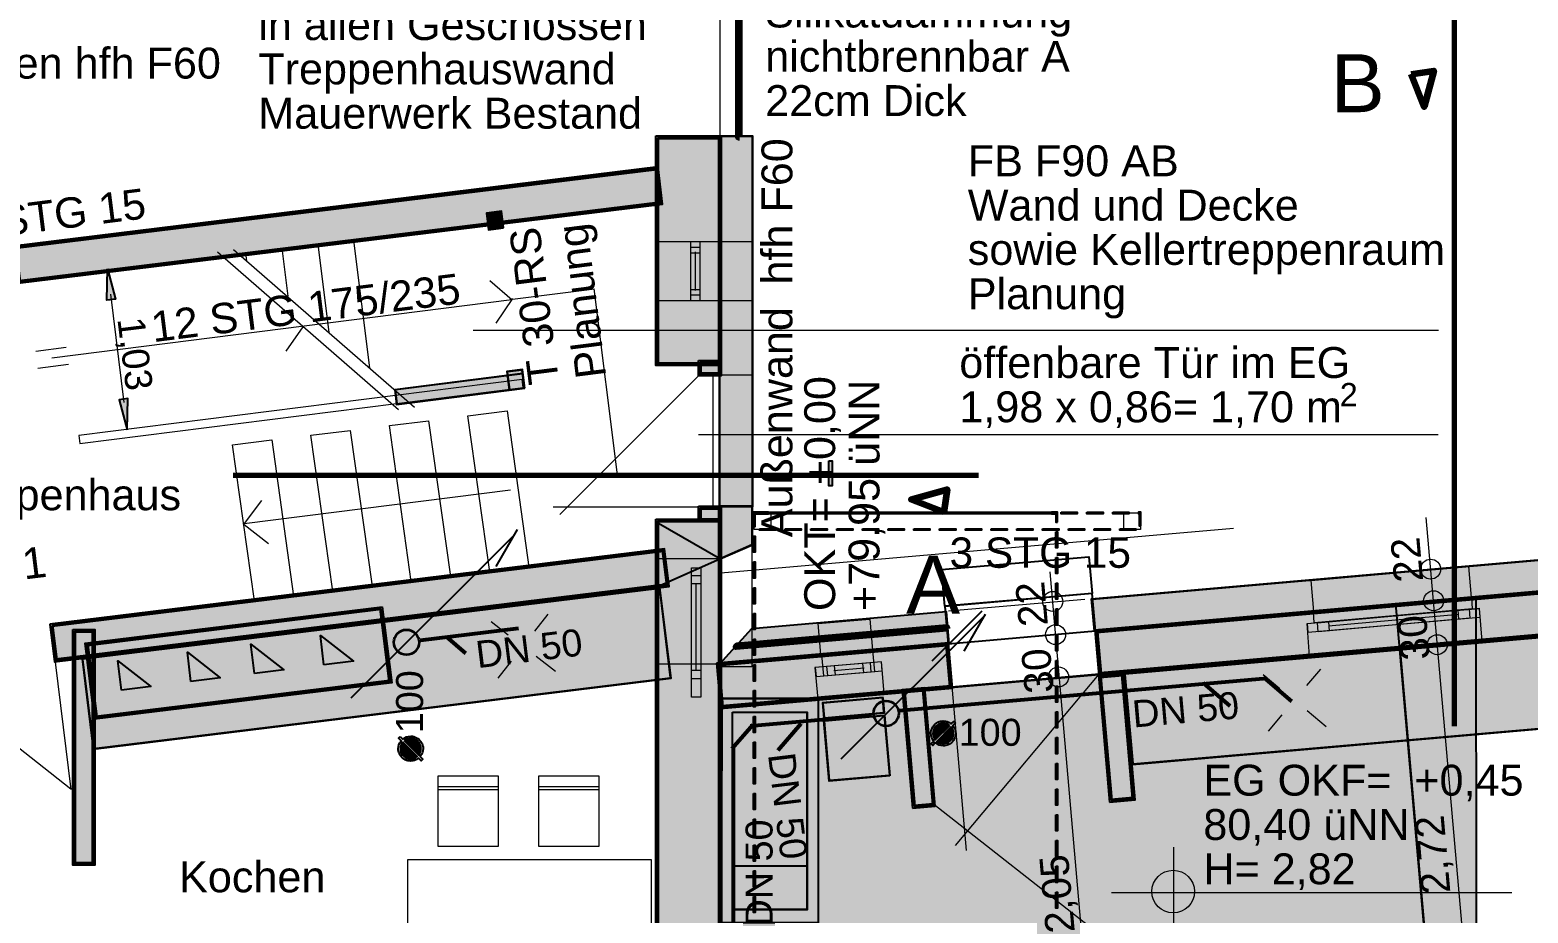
# Model space of a CAD drawing. Header units: millimetres. Extents: x 1001 to 41669, y -154 to 29734.
# Drawn here: x 11578 to 21433, y 13355 to 19166 of the extents above; entities that cross this region are included whole.
import ezdxf

# ---------------------------------------------------------------- set-up
doc = ezdxf.new("R2010")
doc.units = ezdxf.units.MM
doc.header["$LTSCALE"] = 50
for name, pattern in [('PDF_35-3_26-5_0-0_0-0', [61.8, 35.3, -26.5, 0, 0]), ('PDF_35-3_35-3_0-0_0-0', [70.6, 35.3, -35.3, 0, 0]), ('PDF_564-4_176-4_70-6_176-4', [987.8, 564.4, -176.4, 70.6, -176.4]), ('PDF_67-7_67-7_0-0_0-0', [135.4, 67.7, -67.7, 0, 0]), ('PDF_91-7_91-7_0-0_0-0', [183.4, 91.7, -91.7, 0, 0])]:
    doc.linetypes.add(name, pattern=pattern)
for name, color, linetype in [('00_Wand_Bestand', 7, 'Continuous'), ('01_Daemmung_neu', 9, 'Continuous'), ('03_Sanitaer', 5, 'Continuous'), ('05_Linien_stark', 7, 'Continuous'), ('06_Linien_fein', 3, 'Continuous'), ('07_Bemassung', 6, 'Continuous'), ('08_Schnittlinie', 1, 'Continuous'), ('10_Text', 7, 'Continuous'), ('11_Sonstiges', 30, 'Continuous')]:
    doc.layers.add(name, color=color, linetype=linetype)
doc.styles.add('PLAN', font='arial.ttf')

msp = doc.modelspace()

# ---------------------------------------------------------------- hatches: boundary and pattern name
at = {"layer": '00_Wand_Bestand'}
for points in [[(15695.6, 18468.5), (16125.5, 18468.5), (16125.5, 16958.3), (15695.6, 16958.3)], [(11468.9, 17744.6), (11499.1, 17499.1), (15740.1, 18019.8), (15710, 18265.3)], [(14693.8, 17864.4), (14680, 17973.5), (14580.8, 17961), (14594.6, 17851.8)], [(12088.4, 17594.8), (12141.9, 17394.8), (12084.8, 17387.8)], [(15976.1, 16991.5), (16125.3, 16991.5), (16125.3, 16891.2), (15976.1, 16891.2)], [(14833.6, 16809), (14821.5, 16905.4), (13978, 16798.9), (13990.2, 16702.4)], [(14833.6, 16809), (14818.2, 16931.4), (14714.9, 16918.3), (14730.4, 16796)], [(12217.9, 16534), (12221.6, 16740.3), (12164.5, 16733.3)], [(16834.3, 16330.6), (16854.9, 16330.6), (16854.9, 16165.8), (16834.3, 16165.8)], [(15976.6, 16031.9), (16125.8, 16031.9), (16125.8, 15931.7), (15976.6, 15931.7)], [(16371.5, 15993.6), (16337.8, 15993.6), (16337.8, 15898.3), (16348.4, 15898.3), (16348.4, 15983), (16371.5, 15983)], [(16435.7, 15993.6), (16337.8, 15993.6), (16337.8, 15898.4), (16348.4, 15898.4), (16348.4, 15983), (16435.7, 15983)], [(16435, 15993.6), (16540.9, 15993.6), (16540.9, 15983), (16435, 15983)], [(16499.2, 15993.6), (16605, 15993.6), (16605, 15983), (16499.2, 15983)], [(16604.4, 15993.6), (16710.2, 15993.6), (16710.2, 15983), (16604.4, 15983)], [(16668.5, 15993.6), (16774.3, 15993.6), (16774.3, 15983), (16668.5, 15983)], [(16773.7, 15993.6), (16879.5, 15993.6), (16879.5, 15983), (16773.7, 15983)], [(16837.8, 15993.6), (16943.7, 15993.6), (16943.7, 15983), (16837.8, 15983)], [(16943, 15993.6), (17048.9, 15993.6), (17048.9, 15983), (16943, 15983)], [(17007.2, 15993.6), (17113, 15993.6), (17113, 15983), (17007.2, 15983)], [(17112.4, 15993.6), (17218.2, 15993.6), (17218.2, 15983), (17112.4, 15983)], [(17176.5, 15993.6), (17282.3, 15993.6), (17282.3, 15983), (17176.5, 15983)], [(17281.7, 15993.6), (17387.5, 15993.6), (17387.5, 15983), (17281.7, 15983)], [(17345.8, 15993.6), (17451.7, 15993.6), (17451.7, 15983), (17345.8, 15983)], [(17451, 15993.6), (17556.9, 15993.6), (17556.9, 15983), (17451, 15983)], [(17515.2, 15993.6), (17621, 15993.6), (17621, 15983), (17515.2, 15983)], [(17620.4, 15993.6), (17726.2, 15993.6), (17726.2, 15983), (17620.4, 15983)], [(17684.5, 15993.6), (17790.3, 15993.6), (17790.3, 15983), (17684.5, 15983)], [(17789.7, 15993.6), (17895.5, 15993.6), (17895.5, 15983), (17789.7, 15983)], [(17853.8, 15993.6), (17959.7, 15993.6), (17959.7, 15983), (17853.8, 15983)], [(17959, 15993.6), (18064.9, 15993.6), (18064.9, 15983), (17959, 15983)], [(18023.2, 15993.6), (18129, 15993.6), (18129, 15983), (18023.2, 15983)], [(18128.4, 15993.6), (18234.2, 15993.6), (18234.2, 15983), (18128.4, 15983)], [(18192.5, 15993.6), (18298.3, 15993.6), (18298.3, 15983), (18192.5, 15983)], [(18337.8, 15927.8), (18337.8, 15993.6), (18297.7, 15993.6), (18297.7, 15983), (18327.2, 15983), (18327.2, 15927.8)], [(18361.8, 15993.6), (18467.7, 15993.6), (18467.7, 15983), (18361.8, 15983)], [(18531.2, 15993.6), (18637, 15993.6), (18637, 15983), (18531.2, 15983)], [(18700.5, 15993.6), (18806.3, 15993.6), (18806.3, 15983), (18700.5, 15983)], [(18886.4, 15904.4), (18886.4, 15993.6), (18869.8, 15993.6), (18869.8, 15983), (18875.8, 15983), (18875.8, 15904.4)], [(15695.3, 15947.6), (16125.2, 15947.6), (16125.2, 10839), (15695.3, 10839)], [(16121.3, 15686.6), (15697.7, 15498.1), (15697.7, 15930)], [(16376.9, 15884.5), (16482.7, 15884.5), (16482.7, 15873.9), (16376.9, 15873.9)], [(16546.2, 15884.5), (16652, 15884.5), (16652, 15873.9), (16546.2, 15873.9)], [(16715.5, 15884.5), (16821.4, 15884.5), (16821.4, 15873.9), (16715.5, 15873.9)], [(16884.9, 15884.5), (16990.7, 15884.5), (16990.7, 15873.9), (16884.9, 15873.9)], [(17054.2, 15884.5), (17160, 15884.5), (17160, 15873.9), (17054.2, 15873.9)], [(17223.5, 15884.5), (17329.4, 15884.5), (17329.4, 15873.9), (17223.5, 15873.9)], [(17392.9, 15884.5), (17498.7, 15884.5), (17498.7, 15873.9), (17392.9, 15873.9)], [(17562.2, 15884.5), (17668, 15884.5), (17668, 15873.9), (17562.2, 15873.9)], [(17731.5, 15884.5), (17837.4, 15884.5), (17837.4, 15873.9), (17731.5, 15873.9)], [(17900.9, 15884.5), (18006.7, 15884.5), (18006.7, 15873.9), (17900.9, 15873.9)], [(18070.2, 15884.5), (18176, 15884.5), (18176, 15873.9), (18070.2, 15873.9)], [(18239.5, 15884.5), (18345.4, 15884.5), (18345.4, 15873.9), (18239.5, 15873.9)], [(18408.9, 15884.5), (18514.7, 15884.5), (18514.7, 15873.9), (18408.9, 15873.9)], [(18578.2, 15884.5), (18684, 15884.5), (18684, 15873.9), (18578.2, 15873.9)], [(18582.9, 15217.2), (18609, 14918.4), (26115, 15575.1), (26088.8, 15873.9)], [(18747.5, 15884.5), (18853.4, 15884.5), (18853.4, 15873.9), (18747.5, 15873.9)], [(16337.8, 15834.8), (16348.4, 15834.8), (16348.4, 15729), (16337.8, 15729)], [(18327.2, 15864.3), (18337.8, 15864.3), (18337.8, 15758.5), (18327.2, 15758.5)], [(11710, 15256.4), (11740.5, 15008.3), (15783.9, 15504.8), (15753.4, 15752.9)], [(18327.2, 15695), (18337.8, 15695), (18337.8, 15589.2), (18327.2, 15589.2)], [(16337.8, 15665.5), (16348.4, 15665.5), (16348.4, 15559.7), (16337.8, 15559.7)], [(16337.8, 15496.2), (16348.4, 15496.2), (16348.4, 15390.3), (16337.8, 15390.3)], [(18327.2, 15525.7), (18337.8, 15525.7), (18337.8, 15419.8), (18327.2, 15419.8)], [(13896.2, 15371.1), (13957.7, 14870.7), (12003.6, 14630.8), (11942.2, 15131.2)], [(16337.8, 15326.8), (16348.4, 15326.8), (16348.4, 15221), (16337.8, 15221)], [(18327.2, 15356.3), (18337.8, 15356.3), (18337.8, 15250.5), (18327.2, 15250.5)], [(11859.4, 15221.1), (12006.1, 15221.1), (12006.1, 13670.1), (11859.4, 13670.1)], [(13512.4, 14989.6), (13488.7, 15182.7), (13705.6, 15013.3)], [(18327.2, 15187), (18337.8, 15187), (18337.8, 15081.2), (18327.2, 15081.2)], [(13055.8, 14932.4), (13032.1, 15125.5), (13248.9, 14956.1)], [(16095.5, 14999.3), (16121.5, 14701.7), (17646.2, 14835), (17620.1, 15132.8)], [(16337.8, 15157.5), (16348.4, 15157.5), (16348.4, 15051.7), (16337.8, 15051.7)], [(12180.7, 14821.4), (12157, 15014.5), (12373.9, 14845.1)], [(12637.4, 14878.6), (12613.7, 15071.8), (12830.5, 14902.3)], [(16337.8, 14988.1), (16348.4, 14988.1), (16348.4, 14882.3), (16337.8, 14882.3)], [(18327.2, 15017.7), (18337.8, 15017.7), (18337.8, 14911.8), (18327.2, 14911.8)], [(18679.4, 14085), (18848.5, 14099.9), (18775.5, 14934.6), (18606.4, 14919.8)], [(16337.8, 14818.8), (16348.4, 14818.8), (16348.4, 14713), (16337.8, 14713)], [(17384.4, 14046.4), (17533.8, 14059.5), (17465.8, 14836.8), (17316.4, 14823.7)], [(18327.2, 14848.3), (18337.8, 14848.3), (18337.8, 14742.5), (18327.2, 14742.5)], [(16337.8, 14649.5), (16348.4, 14649.5), (16348.4, 14543.7), (16337.8, 14543.7)], [(17665.5, 14606.6), (17648.6, 14589.5), (17657.7, 14576.2), (17663.5, 14563.9), (17666.7, 14551.1), (17667.7, 14536.3), (17667.1, 14526.4), (17665.3, 14516.9), (17662.4, 14507.8), (17658.2, 14499), (17652.9, 14490.6), (17646.3, 14482.6), (17640.1, 14476.3), (17633.5, 14470.9), (17626.6, 14466.4), (17619.2, 14462.6), (17611.5, 14459.7), (17603.4, 14457.6), (17595, 14456.4), (17586.1, 14456), (17572.2, 14457), (17560.1, 14460.1), (17547.9, 14465.9), (17533.9, 14475.1), (17516.9, 14458.5), (17506.6, 14468.5), (17523.7, 14485.2), (17514.6, 14499.2), (17508.7, 14511.7), (17505.6, 14524.1), (17504.6, 14538.2), (17505, 14547.5), (17506.5, 14556.3), (17509, 14564.8), (17512.4, 14573), (17516.8, 14580.8), (17522.2, 14588.2), (17528.6, 14595.2), (17535.6, 14601.6), (17543.1, 14607), (17550.8, 14611.4), (17559, 14614.8), (17567.5, 14617.3), (17576.3, 14618.8), (17585.6, 14619.3), (17599.8, 14618.2), (17612.4, 14615), (17624.8, 14609.1), (17638.5, 14600), (17655.2, 14616.8)], [(17628.4, 14589.9), (17616.1, 14597.2), (17605.8, 14601.8), (17596.1, 14604.2), (17585.6, 14605.1), (17577.9, 14604.7), (17570.5, 14603.4), (17563.5, 14601.4), (17556.7, 14598.6), (17550.3, 14594.9), (17544.1, 14590.4), (17538.3, 14585.1), (17532.2, 14578.3), (17527.3, 14571), (17523.4, 14563.3), (17520.7, 14555.2), (17519, 14546.7), (17518.5, 14537.7), (17519.3, 14526.5), (17521.8, 14516.5), (17526.4, 14506.5), (17533.6, 14495)], [(18327.2, 14679), (18337.8, 14679), (18337.8, 14573.2), (18327.2, 14573.2)], [(14013.6, 14516.7), (14030.7, 14499.7), (14044, 14508.9), (14056.3, 14514.7), (14069, 14517.8), (14083.9, 14518.9), (14093.7, 14518.3), (14103.3, 14516.5), (14112.4, 14513.5), (14121.2, 14509.4), (14129.6, 14504.1), (14137.6, 14497.5), (14143.8, 14491.3), (14149.2, 14484.7), (14153.8, 14477.8), (14157.6, 14470.4), (14160.5, 14462.7), (14162.5, 14454.6), (14163.8, 14446.2), (14164.2, 14437.3), (14163.2, 14423.4), (14160.1, 14411.3), (14154.3, 14399.1), (14145, 14385.1), (14161.7, 14368.1), (14151.7, 14357.8), (14135, 14374.9), (14120.9, 14365.8), (14108.5, 14359.9), (14096, 14356.8), (14081.9, 14355.7), (14072.7, 14356.2), (14063.8, 14357.7), (14055.3, 14360.1), (14047.2, 14363.6), (14039.4, 14368), (14032, 14373.4), (14025, 14379.8), (14018.6, 14386.8), (14013.2, 14394.2), (14008.8, 14402), (14005.3, 14410.2), (14002.9, 14418.7), (14001.4, 14427.5), (14000.9, 14436.8), (14002, 14451), (14005.2, 14463.6), (14011.1, 14476), (14020.2, 14489.7), (14003.4, 14506.4)], [(14040.3, 14490), (14135.3, 14394.9), (14140.6, 14403.2), (14144.7, 14411.7), (14147.7, 14420.2), (14149.4, 14428.8), (14150, 14437.5), (14149.5, 14446.4), (14147.8, 14455), (14145.1, 14463.1), (14141.3, 14470.8), (14136.3, 14478), (14130.3, 14484.8), (14124.5, 14490.1), (14118.4, 14494.6), (14112, 14498.2), (14105.3, 14501.1), (14098.3, 14503.1), (14091, 14504.3), (14083.3, 14504.7), (14072, 14503.9), (14061.9, 14501.5), (14051.8, 14497)], [(17638.8, 14579.8), (17543.7, 14484.9), (17552, 14479.6), (17560.5, 14475.5), (17569, 14472.5), (17577.6, 14470.8), (17586.3, 14470.2), (17595.2, 14470.7), (17603.8, 14472.4), (17611.9, 14475.1), (17619.6, 14478.9), (17626.8, 14483.8), (17633.7, 14489.9), (17639.7, 14496.6), (17644.7, 14503.8), (17648.5, 14511.5), (17651.3, 14519.5), (17652.9, 14528), (17653.5, 14536.8), (17652.7, 14548.2), (17650.3, 14558.3), (17645.8, 14568.4)], [(18327.2, 14509.7), (18337.8, 14509.7), (18337.8, 14403.8), (18327.2, 14403.8)], [(14030.3, 14479.6), (14023, 14467.3), (14018.4, 14456.9), (14015.9, 14447.3), (14015.1, 14436.8), (14015.5, 14429.1), (14016.7, 14421.7), (14018.8, 14414.6), (14021.6, 14407.9), (14025.3, 14401.4), (14029.7, 14395.3), (14035, 14389.5), (14041.9, 14383.4), (14049.1, 14378.5), (14056.8, 14374.6), (14065, 14371.9), (14073.5, 14370.2), (14082.5, 14369.7), (14093.7, 14370.5), (14103.6, 14372.9), (14113.7, 14377.6), (14125.2, 14384.8)], [(16337.8, 14480.2), (16348.4, 14480.2), (16348.4, 14374.3), (16337.8, 14374.3)], [(16337.8, 14310.8), (16348.4, 14310.8), (16348.4, 14205), (16337.8, 14205)], [(18327.2, 14340.3), (18337.8, 14340.3), (18337.8, 14234.5), (18327.2, 14234.5)], [(16337.8, 14141.5), (16348.4, 14141.5), (16348.4, 14035.7), (16337.8, 14035.7)], [(18327.2, 14171), (18337.8, 14171), (18337.8, 14065.2), (18327.2, 14065.2)], [(18327.2, 14001.7), (18337.8, 14001.7), (18337.8, 13895.8), (18327.2, 13895.8)], [(16337.8, 13972.2), (16348.4, 13972.2), (16348.4, 13866.3), (16337.8, 13866.3)], [(16337.8, 13802.8), (16348.4, 13802.8), (16348.4, 13697), (16337.8, 13697)], [(18327.2, 13832.3), (18337.8, 13832.3), (18337.8, 13726.5), (18327.2, 13726.5)], [(16337.8, 13633.5), (16348.4, 13633.5), (16348.4, 13527.7), (16337.8, 13527.7)], [(18327.2, 13663), (18337.8, 13663), (18337.8, 13557.2), (18327.2, 13557.2)], [(16337.8, 13464.2), (16348.4, 13464.2), (16348.4, 13358.3), (16337.8, 13358.3)], [(18327.2, 13493.7), (18337.8, 13493.7), (18337.8, 13387.8), (18327.2, 13387.8)]]:
    msp.add_hatch(color=7, dxfattribs=at).paths.add_polyline_path(points)
at = {"layer": '01_Daemmung_neu'}
for points in [[(16113.3, 18469.1), (16331.6, 18469.1), (16331.6, 16029.4), (16113.3, 16029.4)], [(29468.2, 16162.6), (18580.8, 15210.1), (18562.2, 15422.8), (29449.6, 16375.3)], [(16118.1, 16032.2), (16118.1, 15686.8), (16331.6, 15778.8), (16331.6, 16032.2)], [(17623.8, 15125.9), (16114.5, 14993.9), (16326.4, 15226.7), (17605.2, 15338.6)]]:
    msp.add_hatch(color=7, dxfattribs=at).paths.add_polyline_path(points)
at = {"layer": '03_Sanitaer', "transparency": 33554559}
for points in [[(15722.4, 15494.4), (11922.1, 15027.7), (11994.9, 14434.6), (15795.2, 14901.3)], [(22261.5, 15233.8), (18778.1, 14929), (18830.2, 14333.8), (22313.5, 14638.5)], [(16128.5, 14769.1), (16764.2, 14769.1), (16764.2, 13290.6), (16128.5, 13290.6)], [(16199, 14678), (16689.9, 14678), (16689.9, 13663.5), (16199, 13663.5)]]:
    msp.add_hatch(color=7, dxfattribs=at).paths.add_polyline_path(points)
at = {"layer": '03_Sanitaer', "transparency": 33554569}
for points in [[(17189.7, 14773.2), (16791.2, 14738.3), (16800, 14637.7), (17198.5, 14672.6)], [(17234.7, 14259), (16836.2, 14224.1), (16801.3, 14622.6), (17199.8, 14657.5)]]:
    msp.add_hatch(color=7, dxfattribs=at).paths.add_polyline_path(points)
at = {"layer": '03_Sanitaer', "transparency": 33554556}
msp.add_hatch(color=7, dxfattribs=at).paths.add_polyline_path([(16199, 14678), (16689.9, 14678), (16689.9, 13377.5), (16199, 13377.5)])
at = {"layer": '11_Sonstiges', "transparency": 33554534}
for points in [[(20564, 15389.4), (21090, 15435.5), (21096.6, 9301.4)], [(21096.5, 9308.1), (16115.5, 8872.3), (16131.9, 14708.2), (20589.9, 15098.2)]]:
    msp.add_hatch(color=7, dxfattribs=at).paths.add_polyline_path(points)

# ---------------------------------------------------------------- linework, layer by layer
at = {"layer": '00_Wand_Bestand'}
for points in [[(15695.6, 18468.5), (16125.5, 18468.5), (16125.5, 16958.3), (15695.6, 16958.3)], [(11468.9, 17744.6), (11499.1, 17499.1), (15740.1, 18019.8), (15710, 18265.3)], [(14693.8, 17864.4), (14680, 17973.5), (14580.8, 17961), (14594.6, 17851.8)], [(12088.4, 17594.8), (12141.9, 17394.8), (12084.8, 17387.8)], [(15976.1, 16991.5), (16125.3, 16991.5), (16125.3, 16891.2), (15976.1, 16891.2)], [(14833.6, 16809), (14821.5, 16905.4), (13978, 16798.9), (13990.2, 16702.4)], [(14833.6, 16809), (14818.2, 16931.4), (14714.9, 16918.3), (14730.4, 16796)], [(12217.9, 16534), (12221.6, 16740.3), (12164.5, 16733.3)], [(16834.3, 16330.6), (16854.9, 16330.6), (16854.9, 16165.8), (16834.3, 16165.8)], [(15976.6, 16031.9), (16125.8, 16031.9), (16125.8, 15931.7), (15976.6, 15931.7)], [(16371.5, 15993.6), (16337.8, 15993.6), (16337.8, 15898.3), (16348.4, 15898.3), (16348.4, 15983), (16371.5, 15983)], [(16435.7, 15993.6), (16337.8, 15993.6), (16337.8, 15898.4), (16348.4, 15898.4), (16348.4, 15983), (16435.7, 15983)], [(16435, 15993.6), (16540.9, 15993.6), (16540.9, 15983), (16435, 15983)], [(16499.2, 15993.6), (16605, 15993.6), (16605, 15983), (16499.2, 15983)], [(16604.4, 15993.6), (16710.2, 15993.6), (16710.2, 15983), (16604.4, 15983)], [(16668.5, 15993.6), (16774.3, 15993.6), (16774.3, 15983), (16668.5, 15983)], [(16773.7, 15993.6), (16879.5, 15993.6), (16879.5, 15983), (16773.7, 15983)], [(16837.8, 15993.6), (16943.7, 15993.6), (16943.7, 15983), (16837.8, 15983)], [(16943, 15993.6), (17048.9, 15993.6), (17048.9, 15983), (16943, 15983)], [(17007.2, 15993.6), (17113, 15993.6), (17113, 15983), (17007.2, 15983)], [(17112.4, 15993.6), (17218.2, 15993.6), (17218.2, 15983), (17112.4, 15983)], [(17176.5, 15993.6), (17282.3, 15993.6), (17282.3, 15983), (17176.5, 15983)], [(17281.7, 15993.6), (17387.5, 15993.6), (17387.5, 15983), (17281.7, 15983)], [(17345.8, 15993.6), (17451.7, 15993.6), (17451.7, 15983), (17345.8, 15983)], [(17451, 15993.6), (17556.9, 15993.6), (17556.9, 15983), (17451, 15983)], [(17515.2, 15993.6), (17621, 15993.6), (17621, 15983), (17515.2, 15983)], [(17620.4, 15993.6), (17726.2, 15993.6), (17726.2, 15983), (17620.4, 15983)], [(17684.5, 15993.6), (17790.3, 15993.6), (17790.3, 15983), (17684.5, 15983)], [(17789.7, 15993.6), (17895.5, 15993.6), (17895.5, 15983), (17789.7, 15983)], [(17853.8, 15993.6), (17959.7, 15993.6), (17959.7, 15983), (17853.8, 15983)], [(17959, 15993.6), (18064.9, 15993.6), (18064.9, 15983), (17959, 15983)], [(18023.2, 15993.6), (18129, 15993.6), (18129, 15983), (18023.2, 15983)], [(18128.4, 15993.6), (18234.2, 15993.6), (18234.2, 15983), (18128.4, 15983)], [(18192.5, 15993.6), (18298.3, 15993.6), (18298.3, 15983), (18192.5, 15983)], [(18337.8, 15927.8), (18337.8, 15993.6), (18297.7, 15993.6), (18297.7, 15983), (18327.2, 15983), (18327.2, 15927.8)], [(18361.8, 15993.6), (18467.7, 15993.6), (18467.7, 15983), (18361.8, 15983)], [(18531.2, 15993.6), (18637, 15993.6), (18637, 15983), (18531.2, 15983)], [(18700.5, 15993.6), (18806.3, 15993.6), (18806.3, 15983), (18700.5, 15983)], [(18886.4, 15904.4), (18886.4, 15993.6), (18869.8, 15993.6), (18869.8, 15983), (18875.8, 15983), (18875.8, 15904.4)], [(15695.3, 15947.6), (16125.2, 15947.6), (16125.2, 10839), (15695.3, 10839)], [(16121.3, 15686.6), (15697.7, 15498.1), (15697.7, 15930)], [(16376.9, 15884.5), (16482.7, 15884.5), (16482.7, 15873.9), (16376.9, 15873.9)], [(16546.2, 15884.5), (16652, 15884.5), (16652, 15873.9), (16546.2, 15873.9)], [(16715.5, 15884.5), (16821.4, 15884.5), (16821.4, 15873.9), (16715.5, 15873.9)], [(16884.9, 15884.5), (16990.7, 15884.5), (16990.7, 15873.9), (16884.9, 15873.9)], [(17054.2, 15884.5), (17160, 15884.5), (17160, 15873.9), (17054.2, 15873.9)], [(17223.5, 15884.5), (17329.4, 15884.5), (17329.4, 15873.9), (17223.5, 15873.9)], [(17392.9, 15884.5), (17498.7, 15884.5), (17498.7, 15873.9), (17392.9, 15873.9)], [(17562.2, 15884.5), (17668, 15884.5), (17668, 15873.9), (17562.2, 15873.9)], [(17731.5, 15884.5), (17837.4, 15884.5), (17837.4, 15873.9), (17731.5, 15873.9)], [(17900.9, 15884.5), (18006.7, 15884.5), (18006.7, 15873.9), (17900.9, 15873.9)], [(18070.2, 15884.5), (18176, 15884.5), (18176, 15873.9), (18070.2, 15873.9)], [(18239.5, 15884.5), (18345.4, 15884.5), (18345.4, 15873.9), (18239.5, 15873.9)], [(18408.9, 15884.5), (18514.7, 15884.5), (18514.7, 15873.9), (18408.9, 15873.9)], [(18578.2, 15884.5), (18684, 15884.5), (18684, 15873.9), (18578.2, 15873.9)], [(18582.9, 15217.2), (18609, 14918.4), (26115, 15575.1), (26088.8, 15873.9)], [(18747.5, 15884.5), (18853.4, 15884.5), (18853.4, 15873.9), (18747.5, 15873.9)], [(16337.8, 15834.8), (16348.4, 15834.8), (16348.4, 15729), (16337.8, 15729)], [(18327.2, 15864.3), (18337.8, 15864.3), (18337.8, 15758.5), (18327.2, 15758.5)], [(11710, 15256.4), (11740.5, 15008.3), (15783.9, 15504.8), (15753.4, 15752.9)], [(18327.2, 15695), (18337.8, 15695), (18337.8, 15589.2), (18327.2, 15589.2)], [(16337.8, 15665.5), (16348.4, 15665.5), (16348.4, 15559.7), (16337.8, 15559.7)], [(16337.8, 15496.2), (16348.4, 15496.2), (16348.4, 15390.3), (16337.8, 15390.3)], [(18327.2, 15525.7), (18337.8, 15525.7), (18337.8, 15419.8), (18327.2, 15419.8)], [(13896.2, 15371.1), (13957.7, 14870.7), (12003.6, 14630.8), (11942.2, 15131.2)], [(16337.8, 15326.8), (16348.4, 15326.8), (16348.4, 15221), (16337.8, 15221)], [(18327.2, 15356.3), (18337.8, 15356.3), (18337.8, 15250.5), (18327.2, 15250.5)], [(11859.4, 15221.1), (12006.1, 15221.1), (12006.1, 13670.1), (11859.4, 13670.1)], [(13512.4, 14989.6), (13488.7, 15182.7), (13705.6, 15013.3)], [(18327.2, 15187), (18337.8, 15187), (18337.8, 15081.2), (18327.2, 15081.2)], [(13055.8, 14932.4), (13032.1, 15125.5), (13248.9, 14956.1)], [(16095.5, 14999.3), (16121.5, 14701.7), (17646.2, 14835), (17620.1, 15132.8)], [(16337.8, 15157.5), (16348.4, 15157.5), (16348.4, 15051.7), (16337.8, 15051.7)], [(12180.7, 14821.4), (12157, 15014.5), (12373.9, 14845.1)], [(12637.4, 14878.6), (12613.7, 15071.8), (12830.5, 14902.3)], [(16337.8, 14988.1), (16348.4, 14988.1), (16348.4, 14882.3), (16337.8, 14882.3)], [(18327.2, 15017.7), (18337.8, 15017.7), (18337.8, 14911.8), (18327.2, 14911.8)], [(18679.4, 14085), (18848.5, 14099.9), (18775.5, 14934.6), (18606.4, 14919.8)], [(16337.8, 14818.8), (16348.4, 14818.8), (16348.4, 14713), (16337.8, 14713)], [(17384.4, 14046.4), (17533.8, 14059.5), (17465.8, 14836.8), (17316.4, 14823.7)], [(18327.2, 14848.3), (18337.8, 14848.3), (18337.8, 14742.5), (18327.2, 14742.5)], [(16337.8, 14649.5), (16348.4, 14649.5), (16348.4, 14543.7), (16337.8, 14543.7)], [(17665.5, 14606.6), (17648.6, 14589.5), (17657.7, 14576.2), (17663.5, 14563.9), (17666.7, 14551.1), (17667.7, 14536.3), (17667.1, 14526.4), (17665.3, 14516.9), (17662.4, 14507.8), (17658.2, 14499), (17652.9, 14490.6), (17646.3, 14482.6), (17640.1, 14476.3), (17633.5, 14470.9), (17626.6, 14466.4), (17619.2, 14462.6), (17611.5, 14459.7), (17603.4, 14457.6), (17595, 14456.4), (17586.1, 14456), (17572.2, 14457), (17560.1, 14460.1), (17547.9, 14465.9), (17533.9, 14475.1), (17516.9, 14458.5), (17506.6, 14468.5), (17523.7, 14485.2), (17514.6, 14499.2), (17508.7, 14511.7), (17505.6, 14524.1), (17504.6, 14538.2), (17505, 14547.5), (17506.5, 14556.3), (17509, 14564.8), (17512.4, 14573), (17516.8, 14580.8), (17522.2, 14588.2), (17528.6, 14595.2), (17535.6, 14601.6), (17543.1, 14607), (17550.8, 14611.4), (17559, 14614.8), (17567.5, 14617.3), (17576.3, 14618.8), (17585.6, 14619.3), (17599.8, 14618.2), (17612.4, 14615), (17624.8, 14609.1), (17638.5, 14600), (17655.2, 14616.8)], [(17628.4, 14589.9), (17616.1, 14597.2), (17605.8, 14601.8), (17596.1, 14604.2), (17585.6, 14605.1), (17577.9, 14604.7), (17570.5, 14603.4), (17563.5, 14601.4), (17556.7, 14598.6), (17550.3, 14594.9), (17544.1, 14590.4), (17538.3, 14585.1), (17532.2, 14578.3), (17527.3, 14571), (17523.4, 14563.3), (17520.7, 14555.2), (17519, 14546.7), (17518.5, 14537.7), (17519.3, 14526.5), (17521.8, 14516.5), (17526.4, 14506.5), (17533.6, 14495)], [(18327.2, 14679), (18337.8, 14679), (18337.8, 14573.2), (18327.2, 14573.2)], [(14013.6, 14516.7), (14030.7, 14499.7), (14044, 14508.9), (14056.3, 14514.7), (14069, 14517.8), (14083.9, 14518.9), (14093.7, 14518.3), (14103.3, 14516.5), (14112.4, 14513.5), (14121.2, 14509.4), (14129.6, 14504.1), (14137.6, 14497.5), (14143.8, 14491.3), (14149.2, 14484.7), (14153.8, 14477.8), (14157.6, 14470.4), (14160.5, 14462.7), (14162.5, 14454.6), (14163.8, 14446.2), (14164.2, 14437.3), (14163.2, 14423.4), (14160.1, 14411.3), (14154.3, 14399.1), (14145, 14385.1), (14161.7, 14368.1), (14151.7, 14357.8), (14135, 14374.9), (14120.9, 14365.8), (14108.5, 14359.9), (14096, 14356.8), (14081.9, 14355.7), (14072.7, 14356.2), (14063.8, 14357.7), (14055.3, 14360.1), (14047.2, 14363.6), (14039.4, 14368), (14032, 14373.4), (14025, 14379.8), (14018.6, 14386.8), (14013.2, 14394.2), (14008.8, 14402), (14005.3, 14410.2), (14002.9, 14418.7), (14001.4, 14427.5), (14000.9, 14436.8), (14002, 14451), (14005.2, 14463.6), (14011.1, 14476), (14020.2, 14489.7), (14003.4, 14506.4)], [(14040.3, 14490), (14135.3, 14394.9), (14140.6, 14403.2), (14144.7, 14411.7), (14147.7, 14420.2), (14149.4, 14428.8), (14150, 14437.5), (14149.5, 14446.4), (14147.8, 14455), (14145.1, 14463.1), (14141.3, 14470.8), (14136.3, 14478), (14130.3, 14484.8), (14124.5, 14490.1), (14118.4, 14494.6), (14112, 14498.2), (14105.3, 14501.1), (14098.3, 14503.1), (14091, 14504.3), (14083.3, 14504.7), (14072, 14503.9), (14061.9, 14501.5), (14051.8, 14497)], [(17638.8, 14579.8), (17543.7, 14484.9), (17552, 14479.6), (17560.5, 14475.5), (17569, 14472.5), (17577.6, 14470.8), (17586.3, 14470.2), (17595.2, 14470.7), (17603.8, 14472.4), (17611.9, 14475.1), (17619.6, 14478.9), (17626.8, 14483.8), (17633.7, 14489.9), (17639.7, 14496.6), (17644.7, 14503.8), (17648.5, 14511.5), (17651.3, 14519.5), (17652.9, 14528), (17653.5, 14536.8), (17652.7, 14548.2), (17650.3, 14558.3), (17645.8, 14568.4)], [(18327.2, 14509.7), (18337.8, 14509.7), (18337.8, 14403.8), (18327.2, 14403.8)], [(14030.3, 14479.6), (14023, 14467.3), (14018.4, 14456.9), (14015.9, 14447.3), (14015.1, 14436.8), (14015.5, 14429.1), (14016.7, 14421.7), (14018.8, 14414.6), (14021.6, 14407.9), (14025.3, 14401.4), (14029.7, 14395.3), (14035, 14389.5), (14041.9, 14383.4), (14049.1, 14378.5), (14056.8, 14374.6), (14065, 14371.9), (14073.5, 14370.2), (14082.5, 14369.7), (14093.7, 14370.5), (14103.6, 14372.9), (14113.7, 14377.6), (14125.2, 14384.8)], [(16337.8, 14480.2), (16348.4, 14480.2), (16348.4, 14374.3), (16337.8, 14374.3)], [(16337.8, 14310.8), (16348.4, 14310.8), (16348.4, 14205), (16337.8, 14205)], [(18327.2, 14340.3), (18337.8, 14340.3), (18337.8, 14234.5), (18327.2, 14234.5)], [(16337.8, 14141.5), (16348.4, 14141.5), (16348.4, 14035.7), (16337.8, 14035.7)], [(18327.2, 14171), (18337.8, 14171), (18337.8, 14065.2), (18327.2, 14065.2)], [(18327.2, 14001.7), (18337.8, 14001.7), (18337.8, 13895.8), (18327.2, 13895.8)], [(16337.8, 13972.2), (16348.4, 13972.2), (16348.4, 13866.3), (16337.8, 13866.3)], [(16337.8, 13802.8), (16348.4, 13802.8), (16348.4, 13697), (16337.8, 13697)], [(18327.2, 13832.3), (18337.8, 13832.3), (18337.8, 13726.5), (18327.2, 13726.5)], [(16337.8, 13633.5), (16348.4, 13633.5), (16348.4, 13527.7), (16337.8, 13527.7)], [(18327.2, 13663), (18337.8, 13663), (18337.8, 13557.2), (18327.2, 13557.2)], [(16337.8, 13464.2), (16348.4, 13464.2), (16348.4, 13358.3), (16337.8, 13358.3)], [(18327.2, 13493.7), (18337.8, 13493.7), (18337.8, 13387.8), (18327.2, 13387.8)]]:
    msp.add_lwpolyline(points, close=True, dxfattribs=at)
at = {"layer": '01_Daemmung_neu'}
for points in [[(16113.3, 18469.1), (16331.6, 18469.1), (16331.6, 16029.4), (16113.3, 16029.4)], [(29468.2, 16162.6), (18580.8, 15210.1), (18562.2, 15422.8), (29449.6, 16375.3)], [(16118.1, 16032.2), (16118.1, 15686.8), (16331.6, 15778.8), (16331.6, 16032.2)], [(17623.8, 15125.9), (16114.5, 14993.9), (16326.4, 15226.7), (17605.2, 15338.6)]]:
    msp.add_lwpolyline(points, close=True, dxfattribs=at)
at = {"layer": '03_Sanitaer'}
for points in [[(15722.4, 15494.4), (11922.1, 15027.7), (11994.9, 14434.6), (15795.2, 14901.3)], [(22261.5, 15233.8), (18778.1, 14929), (18830.2, 14333.8), (22313.5, 14638.5)], [(16128.5, 14769.1), (16764.2, 14769.1), (16764.2, 13290.6), (16128.5, 13290.6)], [(17189.7, 14773.2), (16791.2, 14738.3), (16800, 14637.7), (17198.5, 14672.6)], [(16199, 14678), (16689.9, 14678), (16689.9, 13377.5), (16199, 13377.5)], [(16199, 14678), (16689.9, 14678), (16689.9, 13663.5), (16199, 13663.5)], [(17234.7, 14259), (16836.2, 14224.1), (16801.3, 14622.6), (17199.8, 14657.5)]]:
    msp.add_lwpolyline(points, close=True, dxfattribs=at)
at = {"layer": '05_Linien_stark', "lineweight": 15}
for p, q in [((12107.3, 17427.9), (12194.9, 16714.6)), ((19099.9, 13788.6), (19099.9, 13188.6)), ((18693.7, 13490.5), (21326.3, 13490.5))]:
    msp.add_line(p, q, dxfattribs=at)
at = {"layer": '05_Linien_stark', "lineweight": 25}
for p, q in [((14645.4, 15635.6), (14785.8, 15878.8)), ((13691.6, 14771.2), (14764.6, 15844)), ((16914.3, 14369.1), (17863, 15317.6)), ((17723.2, 15078.5), (17863.6, 15321.7))]:
    msp.add_line(p, q, dxfattribs=at)
at = {"layer": '05_Linien_stark', "lineweight": 18}
for p, q in [((14985.8, 15322.8), (14898.3, 15210.8)), ((14611.2, 15274.1), (14723.3, 15186.6)), ((14743.5, 15013.8), (14655.9, 14901.8)), ((14907.9, 15046.7), (15036.3, 14946.3)), ((19690.9, 14925.4), (19799.7, 14834)), ((20066.9, 14961), (19975.5, 14852)), ((19979.4, 14687.7), (20104.2, 14583)), ((19813.9, 14660.6), (19722.5, 14551.7))]:
    msp.add_line(p, q, dxfattribs=at)
at = {"layer": '05_Linien_stark', "lineweight": 53}
for p, q in [((14791.5, 15228.3), (14147, 15149.1)), ((14444.7, 15062.8), (14318.2, 15172.7)), ((19714.5, 14898), (17294.2, 14686.3)), ((19878.8, 14746.5), (19695.4, 14905.9)), ((19473, 14715.8), (19298.1, 14867.8)), ((16332.5, 14594.6), (16195.5, 14436.9)), ((17115, 14655.1), (16315.5, 14585.2)), ((16650.1, 14600.7), (16498.1, 14425.8)), ((16203.6, 14456.7), (16203.6, 13010.7))]:
    msp.add_line(p, q, dxfattribs=at)
at = {"layer": '05_Linien_stark', "lineweight": 211}
for points in [[(16246.6, 18461.8), (16246.6, 21456.8), (16237.8, 21450.3), (16237.8, 18461.8)], [(20663.9, 18876.1), (20813.9, 18896.4), (20749, 18661.2)], [(17590.8, 15992.3), (17375.9, 16077.4), (17611.1, 16142.3)], [(17610.5, 15227.5), (16222.5, 15106.1), (16231.3, 15115.7), (17609.7, 15236.3)]]:
    msp.add_lwpolyline(points, close=True, dxfattribs=at)
at = {"layer": '05_Linien_stark', "lineweight": 50}
for points in [[(15707.1, 18457), (16114, 18457), (16114, 16969.8), (15707.1, 16969.8)], [(11481.7, 17734.6), (11509.1, 17511.9), (15727.4, 18029.8), (15700, 18252.5)], [(15706.8, 15936.2), (16113.7, 15936.2), (16113.7, 10850.5), (15706.8, 10850.5)], [(18595.3, 15206.8), (18619.4, 14930.8), (26102.6, 15585.5), (26078.4, 15861.5)], [(11722.8, 15246.5), (11750.5, 15021.1), (15771.1, 15514.7), (15743.4, 15740.1)], [(13886.3, 15358.3), (13944.9, 14880.7), (12013.6, 14643.6), (11954.9, 15121.2)], [(11870.9, 15209.6), (11994.6, 15209.6), (11994.6, 13681.6), (11870.9, 13681.6)], [(16107.9, 14988.9), (16131.9, 14714.1), (17633.7, 14845.5), (17609.7, 15120.3)], [(18689.9, 14097.5), (18836.1, 14110.3), (18765.1, 14922.2), (18618.8, 14909.4)], [(17394.8, 14058.8), (17521.4, 14069.9), (17455.4, 14824.4), (17328.8, 14813.3)]]:
    msp.add_lwpolyline(points, close=True, dxfattribs=at)
at = {"layer": '05_Linien_stark', "lineweight": 18}
for points in [[(16117.7, 18464.7), (16327.2, 18464.7), (16327.2, 16033.8), (16117.7, 16033.8)], [(16116.1, 17774.7), (16327.3, 17774.7), (16327.3, 17383.8), (16116.1, 17383.8)], [(14828.7, 16812.8), (14817.6, 16900.5), (13982.9, 16795), (13994, 16707.4)], [(16071.7, 16896.6), (16327.3, 16896.6), (16327.3, 16027.2), (16071.7, 16027.2)], [(16116.1, 16896.6), (16327.3, 16896.6), (16327.3, 14975.7), (16116.1, 14975.7)], [(16122.5, 16027.8), (16122.5, 15693.5), (16327.2, 15781.7), (16327.2, 16027.8)], [(21058.2, 15431.3), (20023.2, 15340.7), (20005.4, 15544.6), (21040.4, 15635.2)], [(15718.6, 15489.4), (11927, 15023.9), (11998.7, 14439.6), (15790.3, 14905.1)], [(17121.5, 15086), (16781, 15056.2), (16763.1, 15260.1), (17103.7, 15289.9)], [(22257.5, 15229), (18782.9, 14925), (18834.2, 14338.5), (22308.8, 14642.5)], [(17185.7, 14768.4), (16796, 14734.3), (16804, 14642.5), (17193.7, 14676.6)], [(17229.9, 14263), (16840.2, 14228.9), (16806.1, 14618.6), (17195.8, 14652.7)]]:
    msp.add_lwpolyline(points, close=True, dxfattribs=at)
at = {"layer": '05_Linien_stark', "lineweight": 20}
for points in [[(15700.7, 17773.8), (16120, 17773.8), (16120, 17384.6), (15700.7, 17384.6)], [(15925.9, 17773.5), (15985.3, 17773.5), (15985.3, 17384.4), (15925.9, 17384.4)], [(15925.9, 17737.2), (15985.3, 17737.2), (15985.3, 17420.7), (15925.9, 17420.7)], [(15925.9, 17700.8), (15985.3, 17700.8), (15985.3, 17457), (15925.9, 17457)], [(15700.5, 15688.3), (16119.8, 15688.3), (16119.8, 14992.3), (15700.5, 14992.3)], [(15930.8, 15627.9), (15990.3, 15627.9), (15990.3, 14776), (15930.8, 14776)], [(15930.8, 15575.5), (15990.3, 15575.5), (15990.3, 14895.5), (15930.8, 14895.5)], [(15930.8, 15523.2), (15990.3, 15523.2), (15990.3, 14950.7), (15930.8, 14950.7)], [(20021.1, 15337.6), (21060.4, 15429.9), (21065.9, 15356.4), (20026.6, 15264.1)], [(19980.2, 15259.6), (21112.3, 15360.1), (21128.4, 15145.4), (19996.3, 15044.9)], [(19981.6, 15260.2), (21111.9, 15360.5), (21116.3, 15301.2), (19986.1, 15200.9)], [(20047.3, 15266), (21046.3, 15354.7), (21050.7, 15295.4), (20051.8, 15206.7)], [(20122.4, 15272.7), (20970, 15347.9), (20974.4, 15288.6), (20126.9, 15213.4)], [(17123.3, 15083.7), (16785.2, 15054.1), (16797.3, 14916.2), (17135.4, 14945.7)], [(17180, 15009.4), (16742.3, 14971.2), (16760.6, 14762.6), (17198.3, 14800.8)], [(17179.5, 15008.9), (16744.3, 14971), (16749.5, 14911.8), (17184.7, 14949.7)], [(17107.3, 15002.6), (16818.9, 14977.4), (16824.1, 14918.2), (17112.5, 14943.4)], [(17057.5, 14998.3), (16868.8, 14981.8), (16874, 14922.6), (17062.7, 14939.1)]]:
    msp.add_lwpolyline(points, close=True, dxfattribs=at)
at = {"layer": '05_Linien_stark', "lineweight": 25}
for points in [[(18564.9, 15458.9), (17596, 15374.1), (17574.9, 15615.4), (18543.8, 15700.1)], [(18564.9, 15458.3), (17596, 15373.5), (17617.6, 15126.8), (18586.5, 15211.6)], [(18611.4, 14926.5), (17642.6, 14841.7), (17617.6, 15126.6), (18586.5, 15211.4)]]:
    msp.add_lwpolyline(points, close=True, dxfattribs=at)
at = {"layer": '05_Linien_stark', "lineweight": 15}
for points in [[(16132, 14765.6), (16760.7, 14765.6), (16760.7, 13294.1), (16132, 13294.1)], [(16202.5, 14674.5), (16686.3, 14674.5), (16686.3, 13381), (16202.5, 13381)], [(16202.5, 14674.5), (16686.3, 14674.5), (16686.3, 13667.1), (16202.5, 13667.1)]]:
    msp.add_lwpolyline(points, close=True, dxfattribs=at)
at = {"layer": '05_Linien_stark', "lineweight": 35}
for centre in [(14055.4, 15137.2), (17210.4, 14669)]:
    msp.add_circle(centre, 82.8, dxfattribs=at)
at = {"layer": '05_Linien_stark', "lineweight": 18}
msp.add_circle((19098, 13496.5), 140.5, dxfattribs=at)
at = {"layer": '06_Linien_fein', "lineweight": 9}
for p, q in [((13470.9, 17754.7), (13543.7, 17178.3)), ((13706.4, 17780.5), (13812.2, 16942.5)), ((12811.6, 17706.2), (14002.2, 16668.9)), ((12918.1, 17722.4), (14108.7, 16685)), ((12996.9, 17697.7), (13003.4, 17646.5)), ((13235.3, 17730.1), (13275.3, 17413.7)), ((15955.2, 17452.2), (15955.2, 17705.7)), ((14602.8, 17518.1), (14750.4, 17389.6)), ((11722.3, 17009.3), (14749.2, 17391.7)), ((14644, 17237.2), (14754.9, 17398.4)), ((13263.5, 17052), (13374.4, 17213.2)), ((20844.1, 17189.4), (14494.2, 17189.4)), ((11616.4, 17053.6), (11817.5, 17079)), ((11630.7, 16941.3), (11831.7, 16966.7)), ((15064.9, 15978.2), (15979.1, 16892.4)), ((20842.4, 16502.2), (15976.2, 16502.2)), ((16125.8, 16027.2), (15019.8, 16027.2)), ((15960.5, 14950.5), (15960.5, 15523.5)), ((20978.4, 15319.3), (20120.3, 15243)), ((11729.8, 15130.8), (11847.9, 14169.4)), ((11847.3, 14171.2), (10893.5, 14916.4)), ((16866.1, 14952.2), (17065.3, 14969.5)), ((17665.6, 13798.9), (18612.4, 14927.3)), ((17640.9, 14871.7), (17737.5, 13768)), ((18573.4, 13244.8), (17523.6, 14068.8))]:
    msp.add_line(p, q, dxfattribs=at)
at = {"layer": '06_Linien_fein', "linetype": 'PDF_35-3_26-5_0-0_0-0', "lineweight": 9}
for p, q in [((14753, 17394.4), (15290.9, 17462.3)), ((15286.8, 17463.9), (15443.8, 16221.3)), ((12987.9, 15919.4), (15447.6, 16230.1))]:
    msp.add_line(p, q, dxfattribs=at)
at = {"layer": '06_Linien_fein', "linetype": 'PDF_67-7_67-7_0-0_0-0', "lineweight": 9}
msp.add_line((16123.5, 15593.4), (29535.1, 16766.8), dxfattribs=at)
at = {"layer": '06_Linien_fein', "linetype": 'PDF_35-3_35-3_0-0_0-0', "lineweight": 9}
for p, q in [((12983.3, 15909.6), (13102.8, 16069.2)), ((12986.6, 15911.2), (13147, 15787.1))]:
    msp.add_line(p, q, dxfattribs=at)
at = {"layer": '06_Linien_fein', "lineweight": 9}
for points in [[(14822.5, 16813.2), (14815.6, 16866.9), (11899.7, 16498.5), (11906.4, 16444.8)], [(14264.6, 14258.9), (14658.3, 14258.9), (14658.3, 14167.1), (14264.6, 14167.1)], [(14926.2, 14258.9), (15319.8, 14258.9), (15319.8, 14167.1), (14926.2, 14167.1)], [(14264.6, 14187.2), (14658.3, 14187.2), (14658.3, 13793.5), (14264.6, 13793.5)], [(14926.2, 14187.2), (15319.8, 14187.2), (15319.8, 13793.5), (14926.2, 13793.5)], [(14064.6, 13707.3), (15665.3, 13707.3), (15665.3, 12810.4), (14064.6, 12810.4)]]:
    msp.add_lwpolyline(points, close=True, dxfattribs=at)
at = {"layer": '06_Linien_fein', "linetype": 'PDF_35-3_35-3_0-0_0-0', "lineweight": 9}
for points in [[(14716.5, 16659.2), (14860.7, 15632.3), (14602.7, 15600.5), (14458.5, 16627.4)], [(14200.5, 16595.1), (14344.6, 15569.1), (14086.6, 15537.3), (13942.6, 16563.3)], [(13168.5, 16468.5), (13312.7, 15441.6), (13054.7, 15409.8), (12910.5, 16436.7)], [(13684.5, 16531.6), (13828.6, 15505.5), (13570.6, 15473.6), (13426.5, 16499.7)]]:
    msp.add_lwpolyline(points, close=True, dxfattribs=at)
at = {"layer": '07_Bemassung', "lineweight": 15}
for p, q in [((16118.7, 3586.2), (16118.7, 25755.1)), ((21391.1, 8786.3), (20763.6, 15958.5)), ((18983.3, 7666.6), (18289.1, 15601.6)), ((18517.6, 15419.2), (17621.6, 15340.8))]:
    msp.add_line(p, q, dxfattribs=at)
at = {"layer": '07_Bemassung', "lineweight": 18}
for points in [[(14688.8, 17868.2), (14676.2, 17968.6), (14585.7, 17957.1), (14598.4, 17856.8)], [(14828.7, 16812.8), (14814.4, 16926.4), (14719.9, 16914.5), (14734.2, 16800.9)], [(29463.5, 16166.6), (18584.8, 15214.9), (18567, 15418.8), (29445.6, 16370.5)]]:
    msp.add_lwpolyline(points, close=True, dxfattribs=at)
at = {"layer": '07_Bemassung', "lineweight": 50}
for points in [[(15987.5, 16980), (16113.9, 16980), (16113.9, 16902.7), (15987.5, 16902.7)], [(15988, 16020.5), (16114.4, 16020.5), (16114.4, 15943.1), (15988, 15943.1)]]:
    msp.add_lwpolyline(points, close=True, dxfattribs=at)
at = {"layer": '07_Bemassung', "lineweight": 20}
for points in [[(16343.1, 15987.7), (16452.5, 15987.7), (16452.5, 15878.3), (16343.1, 15878.3)], [(18773.8, 15988.1), (18883.2, 15988.1), (18883.2, 15878.7), (18773.8, 15878.7)]]:
    msp.add_lwpolyline(points, close=True, dxfattribs=at)
at = {"layer": '07_Bemassung'}
msp.add_lwpolyline([(20564, 15389.4), (21090, 15435.5), (21096.6, 9301.4)], close=True, dxfattribs=at)
at = {"layer": '07_Bemassung', "lineweight": 18}
for centre in [(20792, 15618.1), (18306.4, 15405.8), (20811.8, 15410.2), (18324.8, 15187.4), (20835.4, 15121.3), (18344.4, 14909.1)]:
    msp.add_circle(centre, 65.8, dxfattribs=at)
at = {"layer": '08_Schnittlinie', "linetype": 'PDF_564-4_176-4_70-6_176-4', "lineweight": 70}
for p, q in [((20949.8, 14584.5), (20949.8, 19250.4)), ((17818.7, 16233.6), (12915.2, 16233.6))]:
    msp.add_line(p, q, dxfattribs=at)
at = {"layer": '08_Schnittlinie', "linetype": 'PDF_91-7_91-7_0-0_0-0', "lineweight": 25}
msp.add_line((17512.8, 15014.5), (17841.6, 15343.3), dxfattribs=at)
at = {"layer": '11_Sonstiges'}
msp.add_lwpolyline([(21096.5, 9308.1), (16115.5, 8872.3), (16131.9, 14708.2), (20589.9, 15098.2)], close=True, dxfattribs=at)

# ---------------------------------------------------------------- texts
at = {"layer": '07_Bemassung', "style": 'PLAN'}
for s, p in [('22', (20742.9, 15541)), ('22', (18275, 15249.3)), ('30', (20787.8, 15028.1)), ('30', (18313.5, 14809.7)), ('2,72', (20922.3, 13489.9)), ('2,05', (18451.6, 13231.5))]:
    msp.add_text(s, height=190.5, rotation=95.00001, dxfattribs=at).set_placement(p)
msp.add_text('100', height=177.8, dxfattribs=at).set_placement((17687.4, 14455.8))
at = {"layer": '10_Text', "style": 'PLAN'}
for s, height, p in [('Silikatdämmung', 203.2, (16414.8, 19182.7)), ('in allen Geschossen', 203.2, (13080.3, 19099.8)), ('Decken hfh F60', 203.2, (10830.6, 18846.3)), ('Treppenhauswand', 203.2, (13080.3, 18808.3)), ('nichtbrennbar A', 203.2, (16414.8, 18891.2)), ('B', 381, (20135, 18625.2)), ('Mauerwerk Bestand', 203.2, (13080.3, 18516.9)), ('22cm Dick', 203.2, (16414.8, 18599.8)), ('FB F90 AB', 203.2, (17747.4, 18203.4)), ('Wand und Decke', 203.2, (17747.4, 17911.9)), ('sowie Kellertreppenraum', 203.2, (17747.4, 17620.5)), ('Planung', 203.2, (17747.4, 17329)), ('öffenbare Tür im EG', 203.2, (17691.6, 16876.3)), ('1,98 x 0,86= 1,70 m', 203.2, (17691.6, 16584.8)), ('2', 152.4, (20194.1, 16690.7)), ('Treppenhaus', 203.2, (10899.9, 16006)), ('3 STG 15', 199.66, (17627.4, 15627.1)), ('A', 381, (17341.6, 15325.7)), ('EG OKF=', 203.2, (19296.8, 14128)), ('+0,45', 203.2, (20684.7, 14128)), ('80,40 üNN', 203.2, (19296.8, 13836.5)), ('Kochen', 203.2, (12559.2, 13492.2)), ('H= 2,82', 203.2, (19296.8, 13545))]:
    msp.add_text(s, height=height, dxfattribs=at).set_placement(p)
for s, height, rotation, p in [('hfh F60', 203.2, 90, (16593.5, 17491.2)), ('1 STG 15', 199.66, 7.19997, (11165.9, 17778.4)), ('T 30-RS', 199.66, 97.19997, (15058.9, 16847.8)), ('Planung', 199.66, 97.19997, (15369.5, 16887)), ('12 STG 175/235', 199.66, 7.19997, (12389, 17111.3)), ('1,03', 177.8, 276.99998, (12153.1, 17264.9)), ('Außenwand', 203.2, 90, (16593.5, 15828.1)), ('OKT= +0,00', 203.2, 90, (16874.9, 15342.5)), ('+79,95 üNN', 203.2, 90, (17166.4, 15342.5)), ('WE 1', 203.2, 6.99998, (11008, 15484.6)), ('DN 50', 177.8, 6.99998, (14522.8, 14966.4)), ('100', 177.8, 90, (14164.3, 14538.6)), ('DN 50', 177.8, 5.00001, (18837.2, 14575.9)), ('DN 50', 177.8, 276.99998, (16432.9, 14398.7)), ('DN 50', 177.8, 90, (16463.2, 13267.3))]:
    msp.add_text(s, height=height, rotation=rotation, dxfattribs=at).set_placement(p)

doc.saveas('drawing.dxf')
